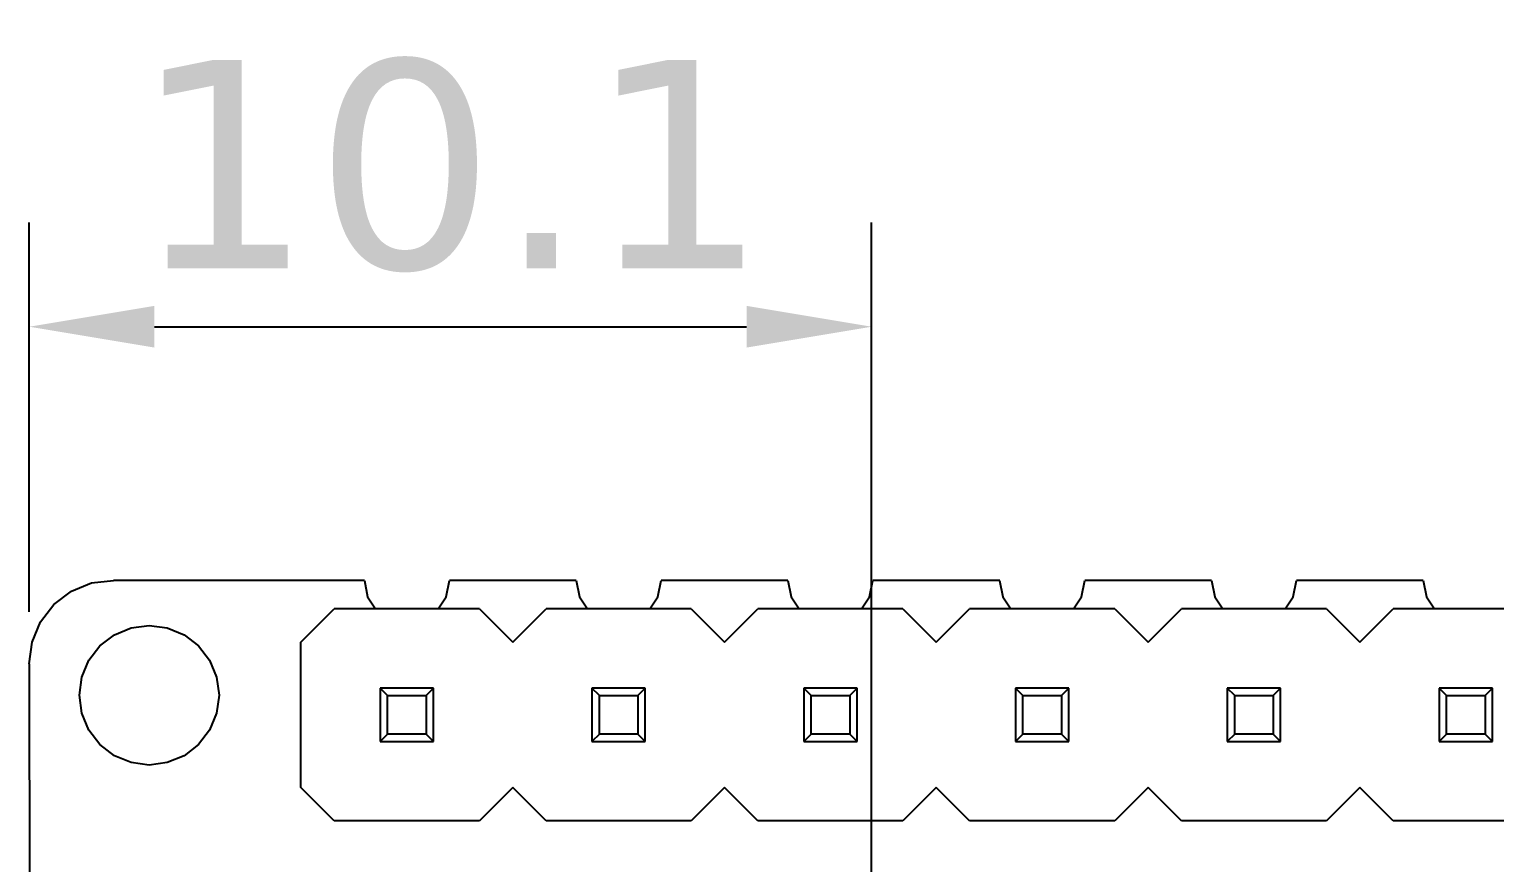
# Model space of a CAD drawing. Header units: millimetres. Extents: x 563 to 681, y 173 to 284.
# Drawn here: x 610.4 to 627.97, y 191.02 to 201.02 of the extents above; entities that cross this region are included whole.
import ezdxf

# ---------------------------------------------------------------- set-up
doc = ezdxf.new("R2010")
doc.units = ezdxf.units.MM
doc.header["$LTSCALE"] = 30.734
doc.header["$PDMODE"] = 3
doc.header["$PDSIZE"] = 0.3125
doc.layers.get('0').update_dxf_attribs({"linetype": 'CONTINUOUS'})
doc.layers.get('Defpoints').update_dxf_attribs({"linetype": 'CONTINUOUS'})
doc.layers.add('dim', color=6, linetype='CONTINUOUS', lineweight=9)
doc.styles.add('Verdana', font='verdana.ttf', dxfattribs={"height": 2.5})
doc.dimstyles.new('aaaaaaaa 3.0', dxfattribs={"dimtxt": 2.5, "dimasz": 1.5, "dimexe": 1.25, "dimexo": 0.625, "dimtad": 1, "dimdec": 1, "dimzin": 9, "dimdsep": 46, "dimtxsty": 'Verdana', "dimcen": 0, "dimazin": 0, "dimtfac": 1, "dimtofl": 0, "dimtmove": 0, "dimatfit": 3, "dimfxl": 1, "dimlwd": 25, "dimlwe": 25, "dimarcsym": 0})

# ---------------------------------------------------------------- blocks, each defined once
blk = doc.blocks.new('*D29')
at = {"layer": 'Defpoints', "color": 0}
for p in [(620.499, 197.45), (610.397, 193.405), (620.499, 189.607)]:
    blk.add_point(p, dxfattribs=at)
at = {"layer": 'dim', "color": 0, "lineweight": 25}
for p, q in [((610.397, 194.03), (610.397, 198.7)), ((620.499, 190.232), (620.499, 198.7)), ((611.897, 197.45), (618.999, 197.45))]:
    blk.add_line(p, q, dxfattribs=at)
at = {"layer": 'dim', "color": 0}
for points in [[(611.897, 197.7), (611.897, 197.2), (610.397, 197.45)], [(618.999, 197.2), (618.999, 197.7), (620.499, 197.45)]]:
    blk.add_solid(points, dxfattribs=at)
at = {"layer": 'dim', "color": 0, "insert": (615.448, 199.376), "char_height": 2.5, "attachment_point": 5, "style": 'Verdana'}
blk.add_mtext('10.1', dxfattribs=at)

msp = doc.modelspace()

# ---------------------------------------------------------------- linework, layer by layer
at = {"linetype": 'Continuous'}
for p, q in [((611.144, 194.38), (611.405, 194.405)), ((614.416, 194.406), (611.405, 194.405)), ((614.416, 194.406), (614.454, 194.21)), ((615.396, 194.21), (615.435, 194.406)), ((616.956, 194.406), (615.435, 194.406)), ((616.956, 194.406), (616.994, 194.21)), ((617.936, 194.21), (617.975, 194.406)), ((619.496, 194.406), (617.975, 194.406)), ((619.495, 194.406), (619.534, 194.21)), ((620.476, 194.21), (620.515, 194.407)), ((622.036, 194.407), (620.515, 194.407)), ((622.035, 194.407), (622.074, 194.21)), ((623.016, 194.21), (623.056, 194.407)), ((624.576, 194.407), (623.055, 194.407)), ((624.575, 194.407), (624.614, 194.21)), ((625.556, 194.21), (625.596, 194.407)), ((627.116, 194.407), (625.595, 194.407)), ((627.115, 194.407), (627.154, 194.21)), ((610.692, 194.119), (610.901, 194.279)), ((610.901, 194.279), (611.144, 194.38)), ((610.532, 193.91), (610.692, 194.119)), ((613.655, 193.665), (614.055, 194.065)), ((615.795, 194.065), (614.055, 194.065)), ((614.454, 194.21), (614.551, 194.065)), ((615.3, 194.065), (615.396, 194.21)), ((615.795, 194.065), (616.195, 193.665)), ((616.195, 193.665), (616.595, 194.065)), ((618.335, 194.065), (616.595, 194.065)), ((616.994, 194.21), (617.091, 194.065)), ((617.84, 194.065), (617.936, 194.21)), ((618.335, 194.065), (618.735, 193.665)), ((618.735, 193.665), (619.135, 194.065)), ((620.875, 194.065), (619.135, 194.065)), ((619.534, 194.21), (619.631, 194.065)), ((620.38, 194.065), (620.476, 194.21)), ((620.875, 194.065), (621.275, 193.665)), ((621.275, 193.665), (621.675, 194.065)), ((623.415, 194.065), (621.675, 194.065)), ((622.074, 194.21), (622.171, 194.065)), ((622.92, 194.065), (623.016, 194.21)), ((623.415, 194.065), (623.815, 193.665)), ((623.815, 193.665), (624.215, 194.065)), ((625.955, 194.065), (624.215, 194.065)), ((624.614, 194.21), (624.711, 194.065)), ((625.46, 194.065), (625.556, 194.21)), ((625.955, 194.065), (626.355, 193.665)), ((626.355, 193.665), (626.755, 194.065)), ((628.495, 194.065), (626.755, 194.065)), ((627.154, 194.21), (627.251, 194.065)), ((610.431, 193.666), (610.532, 193.91)), ((611.619, 193.839), (611.835, 193.868)), ((611.835, 193.868), (612.052, 193.839)), ((611.244, 193.622), (611.417, 193.755)), ((611.417, 193.755), (611.619, 193.839)), ((612.052, 193.839), (612.254, 193.755)), ((612.254, 193.755), (612.427, 193.622)), ((610.397, 193.405), (610.431, 193.666)), ((611.11, 193.449), (611.244, 193.622)), ((612.427, 193.622), (612.56, 193.449)), ((613.655, 191.925), (613.655, 193.665)), ((610.397, 193.405), (610.405, 174.405)), ((611.027, 193.247), (611.11, 193.449)), ((612.56, 193.449), (612.644, 193.247)), ((610.998, 193.03), (611.027, 193.247)), ((612.644, 193.247), (612.673, 193.03)), ((611.027, 192.814), (610.998, 193.03)), ((612.673, 193.03), (612.644, 192.814)), ((614.605, 193.115), (614.605, 192.475)), ((614.694, 193.027), (614.605, 193.115)), ((615.245, 193.115), (614.605, 193.115)), ((614.694, 192.564), (614.694, 193.027)), ((614.694, 193.027), (615.157, 193.027)), ((615.245, 193.115), (615.157, 193.027)), ((615.157, 193.027), (615.157, 192.564)), ((615.245, 192.475), (615.245, 193.115)), ((617.145, 193.115), (617.145, 192.475)), ((617.234, 193.027), (617.145, 193.115)), ((617.785, 193.115), (617.145, 193.115)), ((617.234, 192.564), (617.234, 193.027)), ((617.234, 193.027), (617.697, 193.027)), ((617.785, 193.115), (617.697, 193.027)), ((617.697, 193.027), (617.697, 192.564)), ((617.785, 192.475), (617.785, 193.115)), ((619.685, 193.115), (619.685, 192.475)), ((619.774, 193.027), (619.685, 193.115)), ((620.325, 193.115), (619.685, 193.115)), ((619.774, 192.564), (619.774, 193.027)), ((619.774, 193.027), (620.237, 193.027)), ((620.325, 193.115), (620.237, 193.027)), ((620.237, 193.027), (620.237, 192.564)), ((620.325, 192.475), (620.325, 193.115)), ((622.225, 193.115), (622.225, 192.475)), ((622.314, 193.027), (622.225, 193.115)), ((622.865, 193.115), (622.225, 193.115)), ((622.314, 192.564), (622.314, 193.027)), ((622.314, 193.027), (622.777, 193.027)), ((622.865, 193.115), (622.777, 193.027)), ((622.777, 193.027), (622.777, 192.564)), ((622.865, 192.475), (622.865, 193.115)), ((624.765, 193.115), (624.765, 192.475)), ((624.854, 193.027), (624.765, 193.115)), ((625.405, 193.115), (624.765, 193.115)), ((624.854, 192.564), (624.854, 193.027)), ((624.854, 193.027), (625.317, 193.027)), ((625.405, 193.115), (625.317, 193.027)), ((625.317, 193.027), (625.317, 192.564)), ((625.405, 192.475), (625.405, 193.115)), ((627.305, 193.115), (627.305, 192.475)), ((627.394, 193.027), (627.305, 193.115)), ((627.945, 193.115), (627.305, 193.115)), ((627.394, 192.564), (627.394, 193.027)), ((627.394, 193.027), (627.857, 193.027)), ((627.945, 193.115), (627.857, 193.027)), ((627.857, 193.027), (627.857, 192.564)), ((627.945, 192.475), (627.945, 193.115)), ((611.11, 192.612), (611.027, 192.814)), ((612.644, 192.814), (612.56, 192.612)), ((611.244, 192.438), (611.11, 192.612)), ((612.56, 192.612), (612.427, 192.438)), ((614.694, 192.564), (614.605, 192.475)), ((614.605, 192.475), (615.245, 192.475)), ((615.157, 192.564), (614.694, 192.564)), ((615.245, 192.475), (615.157, 192.564)), ((617.234, 192.564), (617.145, 192.475)), ((617.145, 192.475), (617.785, 192.475)), ((617.697, 192.564), (617.234, 192.564)), ((617.785, 192.475), (617.697, 192.564)), ((619.774, 192.564), (619.685, 192.475)), ((619.685, 192.475), (620.325, 192.475)), ((620.237, 192.564), (619.774, 192.564)), ((620.325, 192.475), (620.237, 192.564)), ((622.314, 192.564), (622.225, 192.475)), ((622.225, 192.475), (622.865, 192.475)), ((622.777, 192.564), (622.314, 192.564)), ((622.865, 192.475), (622.777, 192.564)), ((624.854, 192.564), (624.765, 192.475)), ((624.765, 192.475), (625.405, 192.475)), ((625.317, 192.564), (624.854, 192.564)), ((625.405, 192.475), (625.317, 192.564)), ((627.394, 192.564), (627.305, 192.475)), ((627.305, 192.475), (627.945, 192.475)), ((627.857, 192.564), (627.394, 192.564)), ((627.945, 192.475), (627.857, 192.564)), ((611.417, 192.305), (611.244, 192.438)), ((611.619, 192.222), (611.417, 192.305)), ((612.254, 192.305), (612.052, 192.222)), ((612.427, 192.438), (612.254, 192.305)), ((611.835, 192.193), (611.619, 192.222)), ((612.052, 192.222), (611.835, 192.193)), ((614.055, 191.525), (613.655, 191.925)), ((616.195, 191.925), (615.795, 191.525)), ((616.595, 191.525), (616.195, 191.925)), ((618.735, 191.925), (618.335, 191.525)), ((619.135, 191.525), (618.735, 191.925)), ((621.275, 191.925), (620.875, 191.525)), ((621.675, 191.525), (621.275, 191.925)), ((623.815, 191.925), (623.415, 191.525)), ((624.215, 191.525), (623.815, 191.925)), ((626.355, 191.925), (625.955, 191.525)), ((626.755, 191.525), (626.355, 191.925)), ((615.795, 191.525), (614.055, 191.525)), ((618.335, 191.525), (616.595, 191.525)), ((620.875, 191.525), (619.135, 191.525)), ((623.415, 191.525), (621.675, 191.525)), ((625.955, 191.525), (624.215, 191.525)), ((628.495, 191.525), (626.755, 191.525))]:
    msp.add_line(p, q, dxfattribs=at)

# ---------------------------------------------------------------- dimensions: what is measured, and where the dimension line sits
at = {"layer": 'dim'}
dim = msp.add_linear_dim(base=(620.499, 197.45), p1=(610.397, 193.405), p2=(620.499, 189.607), dimstyle='aaaaaaaa 3.0', dxfattribs=at)
dim.commit()
dim.dimension.update_dxf_attribs({"geometry": '*D29', "text_midpoint": (615.448, 199.376)})

doc.saveas('drawing.dxf')
